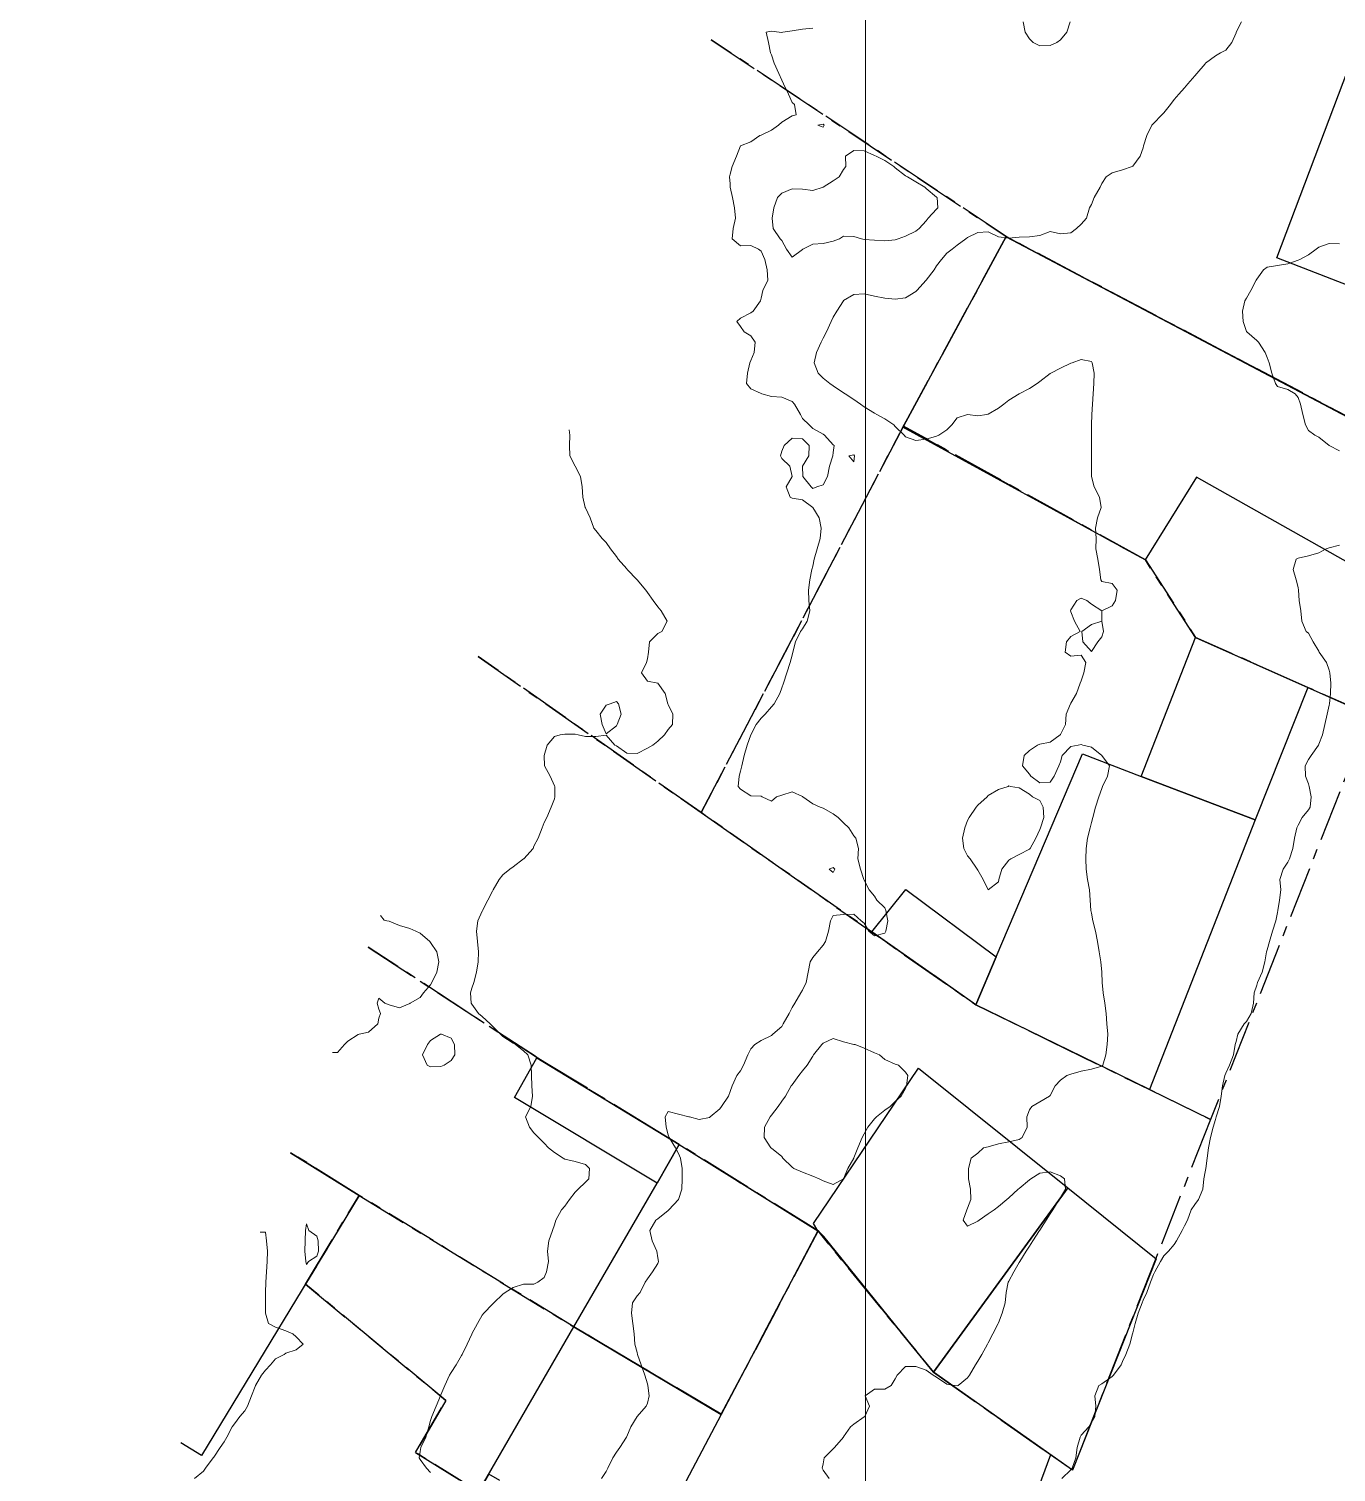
# Model space of a CAD drawing. Header units: centimetres. Extents: x 0 to 642158, y -847 to 649707.
# Drawn here: x 615726.3 to 615789.6, y 620089.6 to 620159.4 of the extents above; entities that cross this region are included whole.
import ezdxf

# ---------------------------------------------------------------- set-up
doc = ezdxf.new("R2010")
doc.units = ezdxf.units.CM
doc.header["$MEASUREMENT"] = 0
doc.linetypes.add('CENTERX2', pattern=[4, 2.5, -0.5, 0.5, -0.5])
doc.layers.add('MEV_grille', color=254, linetype='Continuous', lineweight=9)
doc.layers.add('WAL_topographie 0.5', color=253, linetype='Continuous', lineweight=20)
doc.layers.add('SPW_batiments', color=7, linetype='Continuous')
doc.layers.add('SPW_parcellaire cadastral', color=7, linetype='CENTERX2', lineweight=25, true_color=0xff0542)

# ---------------------------------------------------------------- blocks, each defined once
blk = doc.blocks.new('*U112')
at = {"layer": 'MEV_grille', "transparency": 33554687}
blk.add_lwpolyline([(0, 1825.476), (0, -1825.476)], dxfattribs=at)
blk = doc.blocks.new('*U113')
at = {"layer": 'MEV_grille', "color": 0, "linetype": 'ByBlock', "lineweight": -2, "transparency": 16777216}
blk.add_blockref('*U112', (400, 0), dxfattribs=at)

msp = doc.modelspace()

# ---------------------------------------------------------------- linework, layer by layer
at = {"layer": 'SPW_batiments'}
for points in [[(615795.626, 620171.698), (615805.551, 620167.327), (615796.788, 620144.426), (615786.721, 620148.325), (615790.153, 620157.408), (615794.537, 620155.526), (615797.619, 620163.326), (615793.219, 620165.442), (615795.37, 620171.596), (615795.44, 620171.769), (615795.626, 620171.698)], [(615793.305, 620138.959), (615790.822, 620133.209), (615782.839, 620137.708), (615780.355, 620133.708), (615768.618, 620140.141), (615768.772, 620140.423), (615768.915, 620140.687), (615773.621, 620149.356), (615793.305, 620138.959)], [(615788.223, 620127.541), (615785.67, 620121.128), (615780.161, 620123.234), (615782.79, 620129.958), (615788.223, 620127.541)], [(615780.161, 620123.234), (615785.67, 620121.128), (615780.558, 620108.075), (615772.157, 620112.175), (615773.139, 620114.492), (615777.307, 620124.324), (615780.161, 620123.234)], [(615773.139, 620114.492), (615772.157, 620112.175), (615767.108, 620115.706), (615768.757, 620117.756), (615773.139, 620114.492)], [(615757.793, 620105.422), (615756.714, 620103.553), (615749.809, 620107.689), (615750.896, 620109.614), (615757.793, 620105.422)], [(615776.61, 620103.324), (615770.094, 620094.398), (615764.796, 620100.97), (615764.507, 620101.231), (615764.293, 620101.589), (615769.376, 620109.106), (615776.61, 620103.324)], [(615738.966, 620105.015), (615742.296, 620102.951), (615734.661, 620090.369), (615733.656, 620090.972)], [(615764.507, 620101.231), (615759.825, 620092.356), (615752.691, 620096.589), (615756.713, 620103.553), (615757.793, 620105.422), (615764.507, 620101.231)], [(615780.877, 620099.891), (615776.828, 620089.657), (615770.094, 620094.398), (615776.61, 620103.324), (615780.877, 620099.891)], [(615759.825, 620092.356), (615755.946, 620085.005), (615748.078, 620088.604), (615752.691, 620096.589), (615759.825, 620092.356)]]:
    msp.add_lwpolyline(points, dxfattribs=at)
at = {"layer": 'SPW_parcellaire cadastral'}
for points in [[(615769.033, 620184.524), (615796.452, 620171.335), (615805.55, 620167.327), (615806.818, 620166.799), (615796.675, 620139.899), (615792.529, 620141.833), (615791.513, 620139.927), (615773.621, 620149.357), (615759.338, 620158.886)], [(615759.338, 620158.886), (615773.621, 620149.357), (615768.646, 620140.192), (615758.853, 620121.48), (615748.05, 620129.035)], [(615795.772, 620137.716), (615791.233, 620126.204), (615788.224, 620127.542), (615782.79, 620129.958), (615780.356, 620133.708), (615768.646, 620140.192), (615773.621, 620149.357), (615791.513, 620139.927), (615793.305, 620138.959), (615795.772, 620137.716)], [(615768.646, 620140.192), (615780.356, 620133.708), (615782.79, 620129.958), (615788.224, 620127.542), (615791.233, 620126.204), (615783.515, 620106.632), (615780.559, 620108.075), (615772.157, 620112.175), (615758.853, 620121.48), (615768.646, 620140.192)], [(615748.05, 620129.035), (615758.853, 620121.48), (615772.157, 620112.175), (615780.559, 620108.075), (615783.515, 620106.632), (615780.862, 620099.903), (615776.829, 620089.658), (615775.769, 620090.389), (615770.095, 620094.398), (615764.508, 620101.231), (615757.794, 620105.422), (615756.756, 620106.053), (615750.859, 620109.654), (615742.73, 620114.967)], [(615742.73, 620114.967), (615750.859, 620109.654), (615756.756, 620106.053), (615757.794, 620105.422), (615764.508, 620101.231), (615759.825, 620092.357), (615752.692, 620096.59), (615742.296, 620102.952)], [(615738.972, 620105.029), (615742.296, 620102.952)], [(615742.296, 620102.952), (615738.972, 620105.029)], [(615742.296, 620102.952), (615739.693, 620098.662), (615746.493, 620093.026), (615745.028, 620090.504), (615748.079, 620088.604), (615741.48, 620077.087), (615734.917, 620065.63), (615726.301, 620071.521)], [(615742.296, 620102.952), (615752.692, 620096.59), (615759.825, 620092.357), (615764.508, 620101.231), (615770.095, 620094.398), (615775.769, 620090.389), (615773.154, 620083.384), (615765.704, 620086.427), (615763.862, 620080.38), (615762.77, 620080.968), (615762.316, 620081.24), (615755.964, 620085.04), (615748.574, 620089.461), (615748.079, 620088.604), (615745.028, 620090.504), (615746.493, 620093.026), (615739.693, 620098.662), (615742.296, 620102.952)]]:
    msp.add_lwpolyline(points, dxfattribs=at)
at = {"layer": 'WAL_topographie 0.5'}
for points in [[(615764.25, 620159.455), (615763.75, 620159.401), (615763.25, 620159.314), (615762.812, 620159.25), (615762.75, 620159.238), (615762.625, 620159.25), (615762.25, 620159.296), (615762, 620159.25), (615762.116, 620158.75), (615762.214, 620158.25), (615762.25, 620158.158), (615762.389, 620157.75), (615762.614, 620157.25), (615762.75, 620156.931), (615762.841, 620156.75), (615763.083, 620156.25), (615763.25, 620155.85), (615763.375, 620155.75), (615763.45, 620155.25), (615763.25, 620155.2), (615762.75, 620154.897), (615762.589, 620154.75), (615762.25, 620154.511), (615761.75, 620154.267), (615761.694, 620154.25), (615761.25, 620153.954), (615760.75, 620153.75), (615760.75, 620153.75), (615760.554, 620153.25), (615760.35, 620152.75), (615760.25, 620152.375), (615760.229, 620152.25), (615760.25, 620151.917), (615760.263, 620151.75), (615760.369, 620151.25), (615760.471, 620150.75), (615760.516, 620150.25), (615760.402, 620149.75), (615760.35, 620149.25), (615760.75, 620148.917), (615761.25, 620148.935), (615761.635, 620148.75), (615761.75, 620148.65), (615761.937, 620148.25), (615762.043, 620147.75), (615762.083, 620147.25), (615761.844, 620146.75), (615761.75, 620146.375), (615761.731, 620146.25), (615761.369, 620145.75), (615761.25, 620145.667), (615760.75, 620145.417), (615760.583, 620145.25), (615760.75, 620145.014), (615760.937, 620144.75), (615761.25, 620144.553), (615761.463, 620144.25), (615761.419, 620143.75), (615761.25, 620143.363), (615761.208, 620143.25), (615761.092, 620142.75), (615761.045, 620142.25), (615761.25, 620141.992), (615761.75, 620141.76), (615761.783, 620141.75), (615762.25, 620141.623), (615762.75, 620141.583), (615763.25, 620141.385), (615763.37, 620141.25), (615763.656, 620140.75), (615763.75, 620140.558), (615764.083, 620140.25), (615764.25, 620140.068), (615764.75, 620139.799), (615764.819, 620139.75), (615765.25, 620139.28), (615765.292, 620139.25), (615765.25, 620138.917), (615765.225, 620138.75), (615765.058, 620138.25), (615764.969, 620137.75), (615764.75, 620137.338), (615764.45, 620137.25), (615764.25, 620137.167), (615764.173, 620137.25), (615763.778, 620137.75), (615763.75, 620138.249), (615763.75, 620138.25), (615763.75, 620138.25), (615764.059, 620138.75), (615764.083, 620139.25), (615763.75, 620139.568), (615763.25, 620139.598), (615762.869, 620139.25), (615762.75, 620138.972), (615762.689, 620138.75), (615762.75, 620138.625), (615763.15, 620138.25), (615763.25, 620137.75), (615763.251, 620137.75), (615763.25, 620137.75), (615762.965, 620137.25), (615763.159, 620136.75), (615763.25, 620136.694), (615763.75, 620136.615), (615764.25, 620136.25), (615764.25, 620136.25), (615764.57, 620135.75), (615764.667, 620135.25), (615764.608, 620134.75), (615764.47, 620134.25), (615764.317, 620133.75), (615764.25, 620133.404), (615764.208, 620133.25), (615764.118, 620132.75), (615764.046, 620132.25), (615764.068, 620131.75), (615764.115, 620131.25), (615763.982, 620130.75), (615763.75, 620130.369), (615763.666, 620130.25), (615763.414, 620129.75), (615763.291, 620129.25), (615763.25, 620129.104), (615763.164, 620128.75), (615763.005, 620128.25), (615762.843, 620127.75), (615762.75, 620127.515), (615762.667, 620127.25), (615762.389, 620126.75), (615762.25, 620126.604), (615761.955, 620126.25), (615761.75, 620126.056), (615761.52, 620125.75), (615761.253, 620125.25), (615761.25, 620125.243), (615761.084, 620124.75), (615760.93, 620124.25), (615760.819, 620123.75), (615760.75, 620123.486), (615760.699, 620123.25), (615760.643, 620122.75), (615760.75, 620122.614), (615761.25, 620122.288), (615761.75, 620122.279), (615761.806, 620122.25), (615762.25, 620122.039), (615762.5, 620122.25), (615762.75, 620122.324), (615763.25, 620122.479), (615763.75, 620122.266), (615763.769, 620122.25), (615764.25, 620121.908), (615764.607, 620121.75), (615764.75, 620121.7), (615765.25, 620121.428), (615765.484, 620121.25), (615765.75, 620120.991), (615765.995, 620120.75), (615766.25, 620120.356), (615766.343, 620120.25), (615766.463, 620119.75), (615766.437, 620119.25), (615766.568, 620118.75), (615766.732, 620118.25), (615766.75, 620118.211), (615766.99, 620117.75), (615767.25, 620117.441), (615767.353, 620117.25), (615767.75, 620116.872), (615767.798, 620116.75), (615767.892, 620116.25), (615767.799, 620115.75), (615767.75, 620115.653), (615767.25, 620115.519), (615766.968, 620115.75), (615766.75, 620116.137), (615766.604, 620116.25), (615766.25, 620116.565), (615765.75, 620116.543), (615765.25, 620116.5), (615765.118, 620116.25), (615765.017, 620115.75), (615764.864, 620115.25), (615764.75, 620115.06), (615764.485, 620114.75), (615764.25, 620114.464), (615764.13, 620114.25), (615764.027, 620113.75), (615763.928, 620113.25), (615763.75, 620112.893), (615763.683, 620112.75), (615763.388, 620112.25), (615763.25, 620112.04), (615763.109, 620111.75), (615762.821, 620111.25), (615762.75, 620111.135), (615762.32, 620110.75), (615762.25, 620110.696), (615761.75, 620110.446), (615761.456, 620110.25), (615761.25, 620110.05), (615761.112, 620109.75), (615760.899, 620109.25), (615760.75, 620108.989), (615760.578, 620108.75), (615760.344, 620108.25), (615760.25, 620107.982), (615760.17, 620107.75), (615759.835, 620107.25), (615759.75, 620107.147), (615759.28, 620106.75), (615759.25, 620106.723), (615758.75, 620106.627), (615758.279, 620106.75), (615758.25, 620106.757), (615757.75, 620106.879), (615757.25, 620107.012), (615757.113, 620106.75), (615757.159, 620106.25), (615757.25, 620105.882), (615757.295, 620105.75), (615757.602, 620105.25), (615757.75, 620104.974), (615757.851, 620104.75), (615757.929, 620104.25), (615757.933, 620103.75), (615757.909, 620103.25), (615757.75, 620102.75), (615757.75, 620102.75), (615757.288, 620102.25), (615757.25, 620102.216), (615756.75, 620101.816), (615756.661, 620101.75), (615756.361, 620101.25), (615756.481, 620100.75), (615756.699, 620100.25), (615756.75, 620099.937), (615756.785, 620099.75), (615756.75, 620099.662), (615756.5, 620099.25), (615756.25, 620098.916), (615756.147, 620098.75), (615755.9, 620098.25), (615755.75, 620098.095), (615755.523, 620097.75), (615755.473, 620097.25), (615755.55, 620096.75), (615755.601, 620096.25), (615755.643, 620095.75), (615755.75, 620095.35), (615755.775, 620095.25), (615755.952, 620094.75), (615756.125, 620094.25), (615756.25, 620093.841), (615756.277, 620093.75), (615756.338, 620093.25), (615756.25, 620092.893), (615756.193, 620092.75), (615755.75, 620092.25), (615755.75, 620092.25), (615755.439, 620091.75), (615755.25, 620091.278), (615755.238, 620091.25), (615754.917, 620090.75), (615754.75, 620090.526), (615754.572, 620090.25), (615754.339, 620089.75), (615754.25, 620089.596), (615754.025, 620089.25)], [(615785.015, 620159.75), (615784.759, 620159.25), (615784.75, 620159.228), (615784.538, 620158.75), (615784.25, 620158.384), (615784, 620158.25), (615783.75, 620158.113), (615783.267, 620157.75), (615783.25, 620157.728), (615782.857, 620157.25), (615782.75, 620157.135), (615782.417, 620156.75), (615782.25, 620156.565), (615781.976, 620156.25), (615781.75, 620155.991), (615781.57, 620155.75), (615781.25, 620155.354), (615781.159, 620155.25), (615780.75, 620154.841), (615780.678, 620154.75), (615780.428, 620154.25), (615780.272, 620153.75), (615780.25, 620153.65), (615780.112, 620153.25), (615779.75, 620152.773), (615779.717, 620152.75), (615779.25, 620152.594), (615778.75, 620152.453), (615778.462, 620152.25), (615778.25, 620151.926), (615778.177, 620151.75), (615777.882, 620151.25), (615777.75, 620150.916), (615777.658, 620150.75), (615777.508, 620150.25), (615777.25, 620149.954), (615777.021, 620149.75), (615776.75, 620149.547), (615776.25, 620149.489), (615775.75, 620149.607), (615775.25, 620149.42), (615774.75, 620149.341), (615774.25, 620149.338), (615773.75, 620149.288), (615773.25, 620149.346), (615772.75, 620149.589), (615772.25, 620149.557), (615771.75, 620149.313), (615771.667, 620149.25), (615771.25, 620148.95), (615771.005, 620148.75), (615770.75, 620148.56), (615770.489, 620148.25), (615770.25, 620147.94), (615770.124, 620147.75), (615769.752, 620147.25), (615769.75, 620147.247), (615769.287, 620146.75), (615769.25, 620146.704), (615768.75, 620146.392), (615768.25, 620146.327), (615767.75, 620146.374), (615767.25, 620146.478), (615766.75, 620146.591), (615766.25, 620146.559), (615765.75, 620146.264), (615765.737, 620146.25), (615765.422, 620145.75), (615765.25, 620145.468), (615765.139, 620145.25), (615764.915, 620144.75), (615764.75, 620144.444), (615764.661, 620144.25), (615764.437, 620143.75), (615764.315, 620143.25), (615764.513, 620142.75), (615764.75, 620142.511), (615765.073, 620142.25), (615765.25, 620142.132), (615765.75, 620141.803), (615765.817, 620141.75), (615766.25, 620141.468), (615766.56, 620141.25), (615766.75, 620141.128), (615767.25, 620140.817), (615767.362, 620140.75), (615767.75, 620140.542), (615768.185, 620140.25), (615768.25, 620140.169), (615768.682, 620139.75), (615768.75, 620139.666), (615769.25, 620139.487), (615769.75, 620139.555), (615770.25, 620139.702), (615770.358, 620139.75), (615770.75, 620140.014), (615770.991, 620140.25), (615771.25, 620140.591), (615771.75, 620140.75), (615771.75, 620140.75), (615771.75, 620140.75), (615772.25, 620140.679), (615772.679, 620140.75), (615772.75, 620140.766), (615773.25, 620141.054), (615773.5, 620141.25), (615773.75, 620141.446), (615774.25, 620141.75), (615774.25, 620141.75), (615774.75, 620142.008), (615775.125, 620142.25), (615775.25, 620142.346), (615775.75, 620142.731), (615775.781, 620142.75), (615776.25, 620142.992), (615776.75, 620143.231), (615776.806, 620143.25), (615777.25, 620143.417), (615777.75, 620143.312), (615777.788, 620143.25), (615777.878, 620142.75), (615777.868, 620142.25), (615777.831, 620141.75), (615777.793, 620141.25), (615777.765, 620140.75), (615777.75, 620140.25), (615777.75, 620139.75), (615777.75, 620139.25), (615777.75, 620138.75), (615777.75, 620138.25), (615777.75, 620137.75), (615777.871, 620137.25), (615778.129, 620136.75), (615778.214, 620136.25), (615778.046, 620135.75), (615777.939, 620135.25), (615777.968, 620134.75), (615777.962, 620134.25), (615778.06, 620133.75), (615778.141, 620133.25), (615778.196, 620132.75), (615778.25, 620132.667), (615778.75, 620132.576), (615778.992, 620132.25), (615778.917, 620131.75), (615778.75, 620131.492), (615778.25, 620131.25), (615778.25, 620130.75), (615778.335, 620130.25), (615778.25, 620129.99), (615778.056, 620129.75), (615777.75, 620129.275), (615777.337, 620129.75), (615777.278, 620130.25), (615777.75, 620130.577), (615778.25, 620130.75), (615778.25, 620131.25), (615777.75, 620131.562), (615777.519, 620131.75), (615777.25, 620131.853), (615777.032, 620131.75), (615776.75, 620131.299), (615776.73, 620131.25), (615776.75, 620131.196), (615776.924, 620130.75), (615777.205, 620130.25), (615776.75, 620130), (615776.532, 620129.75), (615776.474, 620129.25), (615776.75, 620129.045), (615777.25, 620129.104), (615777.474, 620128.75), (615777.386, 620128.25), (615777.25, 620127.857), (615777.206, 620127.75), (615777.03, 620127.25), (615776.75, 620126.771), (615776.73, 620126.75), (615776.521, 620126.25), (615776.497, 620125.75), (615776.25, 620125.263), (615776.237, 620125.25), (615775.75, 620124.897), (615775.25, 620124.786), (615775.135, 620124.75), (615774.75, 620124.487), (615774.485, 620124.25), (615774.408, 620123.75), (615774.75, 620123.344), (615774.815, 620123.25), (615775.25, 620122.917), (615775.75, 620122.95), (615775.938, 620123.25), (615776.175, 620123.75), (615776.25, 620123.942), (615776.33, 620124.25), (615776.75, 620124.679), (615777.1, 620124.75), (615777.25, 620124.78), (615777.333, 620124.75), (615777.75, 620124.646), (615778.25, 620124.25), (615778.25, 620124.25), (615778.627, 620123.75), (615778.531, 620123.25), (615778.289, 620122.75), (615778.25, 620122.643), (615778.105, 620122.25), (615777.947, 620121.75), (615777.813, 620121.25), (615777.75, 620121), (615777.687, 620120.75), (615777.563, 620120.25), (615777.492, 620119.75), (615777.479, 620119.25), (615777.486, 620118.75), (615777.556, 620118.25), (615777.647, 620117.75), (615777.689, 620117.25), (615777.723, 620116.75), (615777.75, 620116.607), (615777.818, 620116.25), (615777.944, 620115.75), (615778.034, 620115.25), (615778.115, 620114.75), (615778.206, 620114.25), (615778.25, 620113.75), (615778.25, 620113.75), (615778.265, 620113.25), (615778.319, 620112.75), (615778.395, 620112.25), (615778.458, 620111.75), (615778.493, 620111.25), (615778.541, 620110.75), (615778.516, 620110.25), (615778.436, 620109.75), (615778.298, 620109.25), (615778.25, 620109.206), (615777.75, 620109.068), (615777.25, 620108.96), (615776.75, 620108.821), (615776.562, 620108.75), (615776.25, 620108.528), (615775.99, 620108.25), (615775.75, 620107.79), (615775.713, 620107.75), (615775.25, 620107.484), (615774.857, 620107.25), (615774.75, 620107.092), (615774.617, 620106.75), (615774.631, 620106.25), (615774.39, 620105.75), (615774.25, 620105.652), (615773.75, 620105.54), (615773.25, 620105.456), (615772.75, 620105.31), (615772.523, 620105.25), (615772.25, 620105), (615771.917, 620104.75), (615771.795, 620104.25), (615771.792, 620103.75), (615771.893, 620103.25), (615771.906, 620102.75), (615771.75, 620102.334), (615771.717, 620102.25), (615771.542, 620101.75), (615771.75, 620101.472), (615772.25, 620101.704), (615772.309, 620101.75), (615772.75, 620102.063), (615773.031, 620102.25), (615773.25, 620102.409), (615773.645, 620102.75), (615773.75, 620102.833), (615774.204, 620103.25), (615774.25, 620103.29), (615774.75, 620103.702), (615774.818, 620103.75), (615775.25, 620104.029), (615775.75, 620104.094), (615776.25, 620103.904), (615776.448, 620103.75), (615776.487, 620103.25), (615776.25, 620102.854), (615776.184, 620102.75), (615775.875, 620102.25), (615775.75, 620102.054), (615775.557, 620101.75), (615775.25, 620101.268), (615775.239, 620101.25), (615774.917, 620100.75), (615774.75, 620100.492), (615774.594, 620100.25), (615774.276, 620099.75), (615774.25, 620099.702), (615773.993, 620099.25), (615773.75, 620098.8), (615773.722, 620098.75), (615773.613, 620098.25), (615773.576, 620097.75), (615773.424, 620097.25), (615773.25, 620096.781), (615773.236, 620096.75), (615772.967, 620096.25), (615772.75, 620095.817), (615772.716, 620095.75), (615772.437, 620095.25), (615772.25, 620094.932), (615772.14, 620094.75), (615771.847, 620094.25), (615771.75, 620094.116), (615771.294, 620093.75), (615771.25, 620093.731), (615771.132, 620093.75), (615770.75, 620093.821), (615770.25, 620094.149), (615770.077, 620094.25), (615769.75, 620094.489), (615769.25, 620094.678), (615768.75, 620094.675), (615768.345, 620094.25), (615768.25, 620094.068), (615768.055, 620093.75), (615767.75, 620093.583), (615767.25, 620093.577), (615766.798, 620093.25), (615766.994, 620092.75), (615766.783, 620092.25), (615766.75, 620092.228), (615766.25, 620091.875), (615766.088, 620091.75), (615765.75, 620091.269), (615765.736, 620091.25), (615765.304, 620090.75), (615765.25, 620090.687), (615764.813, 620090.25), (615764.75, 620089.964), (615764.715, 620089.75), (615764.75, 620089.662), (615765.055, 620089.25)], [(615776.719, 620159.75), (615776.552, 620159.25), (615776.25, 620158.883), (615776.073, 620158.75), (615775.75, 620158.611), (615775.25, 620158.597), (615774.923, 620158.75), (615774.75, 620158.936), (615774.534, 620159.25), (615774.44, 620159.75)], [(615764.8, 620154.75), (615764.75, 620154.659), (615764.5, 620154.75), (615764.75, 620154.794), (615764.8, 620154.75)], [(615763.773, 620148.75), (615763.75, 620148.731), (615763.25, 620148.357), (615762.988, 620148.75), (615762.75, 620149.167), (615762.673, 620149.25), (615762.333, 620149.75), (615762.29, 620150.25), (615762.371, 620150.75), (615762.539, 620151.25), (615762.75, 620151.461), (615763.25, 620151.672), (615763.75, 620151.654), (615764.25, 620151.596), (615764.75, 620151.75), (615764.75, 620151.75), (615765.25, 620152.053), (615765.528, 620152.25), (615765.75, 620152.603), (615765.85, 620152.75), (615765.838, 620153.25), (615766.25, 620153.53), (615766.75, 620153.506), (615767.25, 620153.287), (615767.321, 620153.25), (615767.75, 620153.05), (615768.183, 620152.75), (615768.25, 620152.693), (615768.75, 620152.298), (615768.836, 620152.25), (615769.25, 620152.011), (615769.685, 620151.75), (615769.75, 620151.694), (615770.25, 620151.272), (615770.275, 620151.25), (615770.313, 620150.75), (615770.25, 620150.689), (615769.847, 620150.25), (615769.75, 620150.127), (615769.403, 620149.75), (615769.25, 620149.625), (615768.75, 620149.381), (615768.387, 620149.25), (615768.25, 620149.197), (615767.75, 620149.159), (615767.25, 620149.179), (615766.75, 620149.227), (615766.607, 620149.25), (615766.25, 620149.359), (615765.75, 620149.382), (615765.542, 620149.25), (615765.25, 620149.133), (615764.75, 620149.031), (615764.25, 620149), (615763.773, 620148.75)], [(615789.75, 620149.01), (615789.25, 620149.023), (615788.75, 620148.848), (615788.634, 620148.75), (615788.25, 620148.47), (615787.844, 620148.25), (615787.75, 620148.212), (615787.25, 620148.044), (615786.75, 620147.965), (615786.25, 620147.879), (615786.08, 620147.75), (615785.75, 620147.294), (615785.725, 620147.25), (615785.468, 620146.75), (615785.25, 620146.375), (615785.171, 620146.25), (615785.061, 620145.75), (615785.089, 620145.25), (615785.25, 620144.774), (615785.264, 620144.75), (615785.75, 620144.333), (615785.838, 620144.25), (615786.15, 620143.75), (615786.25, 620143.5), (615786.346, 620143.25), (615786.479, 620142.75), (615786.65, 620142.25), (615786.75, 620142.11), (615787.25, 620141.957), (615787.603, 620141.75), (615787.75, 620141.571), (615787.871, 620141.25), (615787.98, 620140.75), (615788.118, 620140.25), (615788.25, 620139.969), (615788.568, 620139.75), (615788.75, 620139.645), (615789.25, 620139.25), (615789.25, 620139.25), (615789.75, 620138.99)], [(615752.453, 620140), (615752.492, 620139.75), (615752.472, 620139.25), (615752.5, 620138.75), (615752.75, 620138.25), (615752.75, 620138.25), (615753.012, 620137.75), (615753.089, 620137.25), (615753.125, 620136.75), (615753.241, 620136.25), (615753.25, 620136.232), (615753.475, 620135.75), (615753.661, 620135.25), (615753.75, 620135.132), (615754.066, 620134.75), (615754.25, 620134.548), (615754.458, 620134.25), (615754.75, 620133.879), (615754.839, 620133.75), (615755.25, 620133.281), (615755.274, 620133.25), (615755.75, 620132.75), (615755.75, 620132.75), (615756.174, 620132.25), (615756.25, 620132.127), (615756.525, 620131.75), (615756.75, 620131.445), (615756.91, 620131.25), (615757.205, 620130.75), (615756.939, 620130.25), (615756.75, 620130.146), (615756.354, 620129.75), (615756.298, 620129.25), (615756.25, 620128.917), (615756.212, 620128.75), (615755.97, 620128.25), (615756.25, 620127.838), (615756.75, 620127.75), (615756.75, 620127.75), (615757.105, 620127.25), (615757.236, 620126.75), (615757.25, 620126.719), (615757.477, 620126.25), (615757.461, 620125.75), (615757.25, 620125.5), (615757.076, 620125.25), (615756.75, 620124.931), (615756.507, 620124.75), (615756.25, 620124.597), (615755.75, 620124.348), (615755.25, 620124.364), (615754.75, 620124.715), (615754.678, 620124.75), (615754.25, 620125.224), (615753.75, 620125.163), (615753.25, 620125.168), (615752.904, 620125.25), (615752.75, 620125.281), (615752.25, 620125.278), (615752.027, 620125.25), (615751.75, 620125.164), (615751.397, 620124.75), (615751.25, 620124.25), (615751.26, 620123.75), (615751.537, 620123.25), (615751.75, 620122.771), (615751.76, 620122.75), (615751.774, 620122.25), (615751.75, 620122.15), (615751.596, 620121.75), (615751.378, 620121.25), (615751.25, 620121), (615751.148, 620120.75), (615750.952, 620120.25), (615750.75, 620119.854), (615750.71, 620119.75), (615750.258, 620119.25), (615750.25, 620119.244), (615749.75, 620118.862), (615749.59, 620118.75), (615749.25, 620118.473), (615749.073, 620118.25), (615748.786, 620117.75), (615748.75, 620117.684), (615748.524, 620117.25), (615748.269, 620116.75), (615748.25, 620116.71), (615748.041, 620116.25), (615747.973, 620115.75), (615748.03, 620115.25), (615748.065, 620114.75), (615748.053, 620114.25), (615747.981, 620113.75), (615747.837, 620113.25), (615747.75, 620112.978), (615747.686, 620112.75), (615747.723, 620112.25), (615747.75, 620112.212), (615748.075, 620111.75), (615748.25, 620111.607), (615748.643, 620111.25), (615748.75, 620111.148), (615749.139, 620110.75), (615749.25, 620110.64), (615749.75, 620110.319), (615749.858, 620110.25), (615750.25, 620109.954), (615750.454, 620109.75), (615750.625, 620109.25), (615750.633, 620108.75), (615750.645, 620108.25), (615750.685, 620107.75), (615750.601, 620107.25), (615750.339, 620106.75), (615750.542, 620106.25), (615750.75, 620105.984), (615750.978, 620105.75), (615751.25, 620105.488), (615751.467, 620105.25), (615751.75, 620105.032), (615752.169, 620104.75), (615752.25, 620104.709), (615752.75, 620104.591), (615753.25, 620104.442), (615753.443, 620104.25), (615753.411, 620103.75), (615753.25, 620103.599), (615752.89, 620103.25), (615752.75, 620103.111), (615752.474, 620102.75), (615752.25, 620102.436), (615752.086, 620102.25), (615751.812, 620101.75), (615751.75, 620101.533), (615751.654, 620101.25), (615751.474, 620100.75), (615751.411, 620100.25), (615751.454, 620099.75), (615751.366, 620099.25), (615751.25, 620098.985), (615750.945, 620098.75), (615750.75, 620098.657), (615750.25, 620098.658), (615749.75, 620098.503), (615749.365, 620098.25), (615749.25, 620098.171), (615748.818, 620097.75), (615748.75, 620097.69), (615748.33, 620097.25), (615748.25, 620097.155), (615748.022, 620096.75), (615747.754, 620096.25), (615747.75, 620096.243), (615747.521, 620095.75), (615747.278, 620095.25), (615747.25, 620095.199), (615746.99, 620094.75), (615746.75, 620094.376), (615746.672, 620094.25), (615746.44, 620093.75), (615746.25, 620093.307), (615746.227, 620093.25), (615746.023, 620092.75), (615745.81, 620092.25), (615745.75, 620092.058), (615745.671, 620091.75), (615745.525, 620091.25), (615745.278, 620090.75), (615745.25, 620090.556), (615745.2, 620090.25), (615745.25, 620090.168), (615745.553, 620089.75), (615745.75, 620089.549)], [(615766.28, 620138.75), (615766.25, 620138.464), (615766, 620138.75), (615766.25, 620138.789), (615766.28, 620138.75)], [(615789.75, 620134.43), (615789.25, 620134.298), (615789.112, 620134.25), (615788.75, 620134.059), (615788.25, 620133.908), (615787.75, 620133.794), (615787.659, 620133.75), (615787.514, 620133.25), (615787.656, 620132.75), (615787.75, 620132.375), (615787.774, 620132.25), (615787.806, 620131.75), (615787.883, 620131.25), (615787.93, 620130.75), (615788.145, 620130.25), (615788.25, 620130.163), (615788.476, 620129.75), (615788.75, 620129.29), (615788.77, 620129.25), (615789.127, 620128.75), (615789.25, 620128.38), (615789.286, 620128.25), (615789.337, 620127.75), (615789.317, 620127.25), (615789.265, 620126.75), (615789.25, 620126.678), (615789.153, 620126.25), (615789.042, 620125.75), (615788.93, 620125.25), (615788.75, 620124.792), (615788.734, 620124.75), (615788.382, 620124.25), (615788.25, 620124.05), (615788.098, 620123.75), (615788.107, 620123.25), (615788.25, 620122.869), (615788.287, 620122.75), (615788.387, 620122.25), (615788.33, 620121.75), (615788.25, 620121.609), (615787.952, 620121.25), (615787.75, 620120.87), (615787.691, 620120.75), (615787.574, 620120.25), (615787.5, 620119.75), (615787.34, 620119.25), (615787.25, 620119.088), (615787.037, 620118.75), (615786.862, 620118.25), (615786.917, 620117.75), (615786.848, 620117.25), (615786.77, 620116.75), (615786.75, 620116.644), (615786.669, 620116.25), (615786.506, 620115.75), (615786.36, 620115.25), (615786.25, 620114.841), (615786.219, 620114.75), (615786.144, 620114.25), (615786.012, 620113.75), (615785.794, 620113.25), (615785.75, 620113.121), (615785.618, 620112.75), (615785.596, 620112.25), (615785.479, 620111.75), (615785.25, 620111.368), (615785.139, 620111.25), (615784.832, 620110.75), (615784.75, 620110.406), (615784.71, 620110.25), (615784.625, 620109.75), (615784.425, 620109.25), (615784.25, 620108.864), (615784.206, 620108.75), (615784.096, 620108.25), (615784.033, 620107.75), (615783.945, 620107.25), (615783.793, 620106.75), (615783.75, 620106.621), (615783.633, 620106.25), (615783.519, 620105.75), (615783.417, 620105.25), (615783.352, 620104.75), (615783.277, 620104.25), (615783.25, 620104.094), (615783.189, 620103.75), (615783.137, 620103.25), (615782.936, 620102.75), (615782.75, 620102.506), (615782.567, 620102.25), (615782.395, 620101.75), (615782.25, 620101.485), (615782.146, 620101.25), (615781.858, 620100.75), (615781.75, 620100.583), (615781.485, 620100.25), (615781.25, 620100.033), (615781.095, 620099.75), (615780.821, 620099.25), (615780.75, 620099.122), (615780.608, 620098.75), (615780.426, 620098.25), (615780.25, 620097.875), (615780.196, 620097.75), (615780.013, 620097.25), (615779.867, 620096.75), (615779.75, 620096.308), (615779.739, 620096.25), (615779.61, 620095.75), (615779.405, 620095.25), (615779.25, 620094.917), (615779.178, 620094.75), (615778.816, 620094.25), (615778.75, 620094.184), (615778.25, 620093.833), (615778.107, 620093.75), (615777.904, 620093.25), (615777.952, 620092.75), (615777.903, 620092.25), (615777.75, 620091.971), (615777.614, 620091.75), (615777.25, 620091.342), (615777.194, 620091.25), (615777.06, 620090.75), (615776.988, 620090.25), (615776.808, 620089.75), (615776.75, 620089.674), (615776.319, 620089.25)], [(615754.75, 620125.679), (615754.788, 620125.75), (615754.983, 620126.25), (615754.854, 620126.75), (615754.75, 620126.854), (615754.438, 620126.75), (615754.25, 620126.687), (615753.958, 620126.25), (615754.05, 620125.75), (615754.25, 620125.295), (615754.75, 620125.679)], [(615773.25, 620118.127), (615773.266, 620118.25), (615773.41, 620118.75), (615773.75, 620119.175), (615773.838, 620119.25), (615774.25, 620119.45), (615774.75, 620119.714), (615774.776, 620119.75), (615775.061, 620120.25), (615775.25, 620120.661), (615775.282, 620120.75), (615775.434, 620121.25), (615775.407, 620121.75), (615775.25, 620122.06), (615774.887, 620122.25), (615774.75, 620122.381), (615774.25, 620122.681), (615773.833, 620122.75), (615773.75, 620122.775), (615773.708, 620122.75), (615773.25, 620122.605), (615772.75, 620122.313), (615772.691, 620122.25), (615772.25, 620121.844), (615772.17, 620121.75), (615771.828, 620121.25), (615771.75, 620121.095), (615771.623, 620120.75), (615771.5, 620120.25), (615771.571, 620119.75), (615771.75, 620119.385), (615771.875, 620119.25), (615772.222, 620118.75), (615772.25, 620118.7), (615772.5, 620118.25), (615772.75, 620117.75), (615773.25, 620118.127)], [(615765.25, 620118.583), (615765.324, 620118.75), (615765.25, 620118.83), (615765.05, 620118.75), (615765.25, 620118.583)], [(615743.325, 620116.5), (615743.5, 620116.281), (615743.625, 620116.25), (615743.75, 620116.219), (615744.25, 620116.016), (615744.75, 620115.877), (615745.031, 620115.75), (615745.25, 620115.647), (615745.712, 620115.25), (615745.75, 620115.194), (615746.046, 620114.75), (615746.144, 620114.25), (615746.052, 620113.75), (615745.81, 620113.25), (615745.75, 620113.148), (615745.405, 620112.75), (615745.25, 620112.537), (615744.766, 620112.25), (615744.75, 620112.235), (615744.25, 620112.03), (615743.75, 620112.175), (615743.536, 620112.25), (615743.25, 620112.5), (615743.167, 620112.25), (615743.25, 620111.964), (615743.325, 620111.75), (615743.25, 620111.536), (615743.194, 620111.25), (615742.75, 620110.86), (615742.3, 620110.75), (615742.25, 620110.74), (615741.75, 620110.417), (615741.578, 620110.25), (615741.25, 620109.867), (615741, 620109.867)], [(615746.408, 620109.25), (615746.25, 620109.191), (615745.75, 620109.173), (615745.583, 620109.25), (615745.352, 620109.75), (615745.597, 620110.25), (615745.75, 620110.45), (615746.237, 620110.75), (615746.25, 620110.759), (615746.279, 620110.75), (615746.75, 620110.568), (615746.904, 620110.25), (615746.924, 620109.75), (615746.75, 620109.487), (615746.408, 620109.25)], [(615765.25, 620103.489), (615765.75, 620103.75), (615765.75, 620103.75), (615765.96, 620104.25), (615766.241, 620104.75), (615766.25, 620104.768), (615766.44, 620105.25), (615766.643, 620105.75), (615766.75, 620105.927), (615766.925, 620106.25), (615767.25, 620106.66), (615767.337, 620106.75), (615767.75, 620107.086), (615767.994, 620107.25), (615768.25, 620107.494), (615768.531, 620107.75), (615768.75, 620108.125), (615768.8, 620108.25), (615768.854, 620108.75), (615768.75, 620108.917), (615768.401, 620109.25), (615768.25, 620109.305), (615767.75, 620109.537), (615767.486, 620109.75), (615767.25, 620109.849), (615766.75, 620110.076), (615766.315, 620110.25), (615766.25, 620110.264), (615765.75, 620110.383), (615765.25, 620110.549), (615764.75, 620110.318), (615764.69, 620110.25), (615764.294, 620109.75), (615764.25, 620109.698), (615763.976, 620109.25), (615763.75, 620108.979), (615763.582, 620108.75), (615763.25, 620108.306), (615763.216, 620108.25), (615762.935, 620107.75), (615762.75, 620107.516), (615762.582, 620107.25), (615762.25, 620106.836), (615762.193, 620106.75), (615761.923, 620106.25), (615761.904, 620105.75), (615762.232, 620105.25), (615762.25, 620105.233), (615762.75, 620104.832), (615762.807, 620104.75), (615763.25, 620104.318), (615763.342, 620104.25), (615763.75, 620104.075), (615764.25, 620103.887), (615764.57, 620103.75), (615764.75, 620103.666), (615765.25, 620103.489)], [(615739.833, 620099.75), (615739.75, 620099.607), (615739.708, 620099.75), (615739.667, 620100.25), (615739.685, 620100.75), (615739.7, 620101.25), (615739.75, 620101.583), (615739.861, 620101.25), (615740.25, 620100.981), (615740.314, 620100.75), (615740.329, 620100.25), (615740.25, 620100.013), (615739.833, 620099.75)], [(615737.5, 620101.166), (615737.75, 620101.166), (615737.812, 620100.75), (615737.85, 620100.25), (615737.842, 620099.75), (615737.811, 620099.25), (615737.767, 620098.75), (615737.75, 620098.25), (615737.75, 620097.75), (615737.75, 620097.25), (615737.91, 620096.75), (615738.25, 620096.583), (615738.75, 620096.405), (615739.077, 620096.25), (615739.25, 620096.105), (615739.583, 620095.75), (615739.25, 620095.475), (615738.75, 620095.313), (615738.664, 620095.25), (615738.25, 620095.037), (615738.006, 620094.75), (615737.75, 620094.497), (615737.558, 620094.25), (615737.268, 620093.75), (615737.25, 620093.706), (615737.078, 620093.25), (615736.89, 620092.75), (615736.75, 620092.533), (615736.521, 620092.25), (615736.25, 620091.891), (615736.138, 620091.75), (615735.883, 620091.25), (615735.75, 620091.032), (615735.563, 620090.75), (615735.25, 620090.286), (615735.226, 620090.25), (615734.853, 620089.75), (615734.75, 620089.614), (615734.315, 620089.25)]]:
    msp.add_lwpolyline(points, dxfattribs=at)

# ---------------------------------------------------------------- block references
at = {"layer": 'MEV_grille', "transparency": 33554687}
msp.add_blockref('*U113', (615366.814, 620593.644), dxfattribs=at)

doc.saveas('drawing.dxf')
